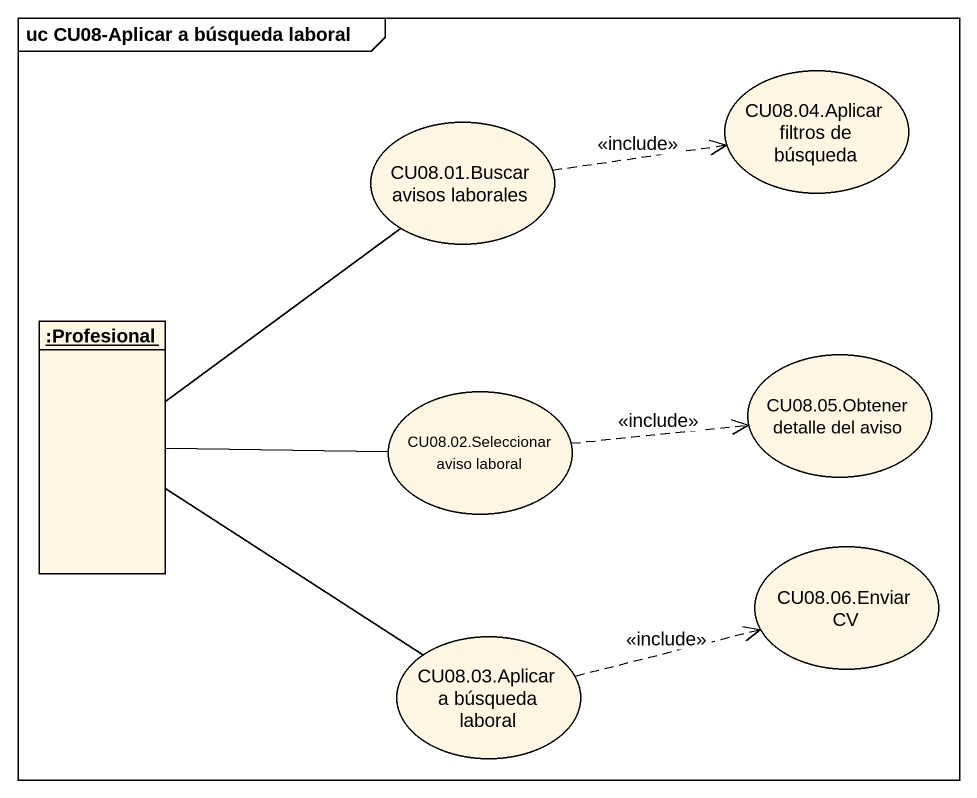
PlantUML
@startuml
mainframe uc CU08-Aplicar a búsqueda laboral
allowmixing
hide circle
hide empty members
usecase "CU08.04.Aplicar filtros de búsqueda" as CU08_04_Aplicar_filtros_de
usecase "CU08.01.Buscar avisos laborales" as CU08_01_Buscar_avisos
object ":Profesional" as Profesional
usecase "CU08.02.Seleccionar aviso laboral" as CU08_02_Seleccionar_aviso
usecase "CU08.05.Obtener detalle del aviso" as CU08_05_Obtener_detalle_del
usecase "CU08.06.Enviar CV" as CU08_06_Enviar_CV
usecase "CU08.03.Aplicar a búsqueda laboral" as CU08_03_Aplicar_a_búsqueda
CU08_01_Buscar_avisos .right.> CU08_04_Aplicar_filtros_de : <<include>>
Profesional -up- CU08_01_Buscar_avisos
Profesional -right- CU08_02_Seleccionar_aviso
Profesional -- CU08_03_Aplicar_a_búsqueda
CU08_02_Seleccionar_aviso .right.> CU08_05_Obtener_detalle_del : <<include>>
CU08_03_Aplicar_a_búsqueda .right.> CU08_06_Enviar_CV : <<include>>
@enduml
